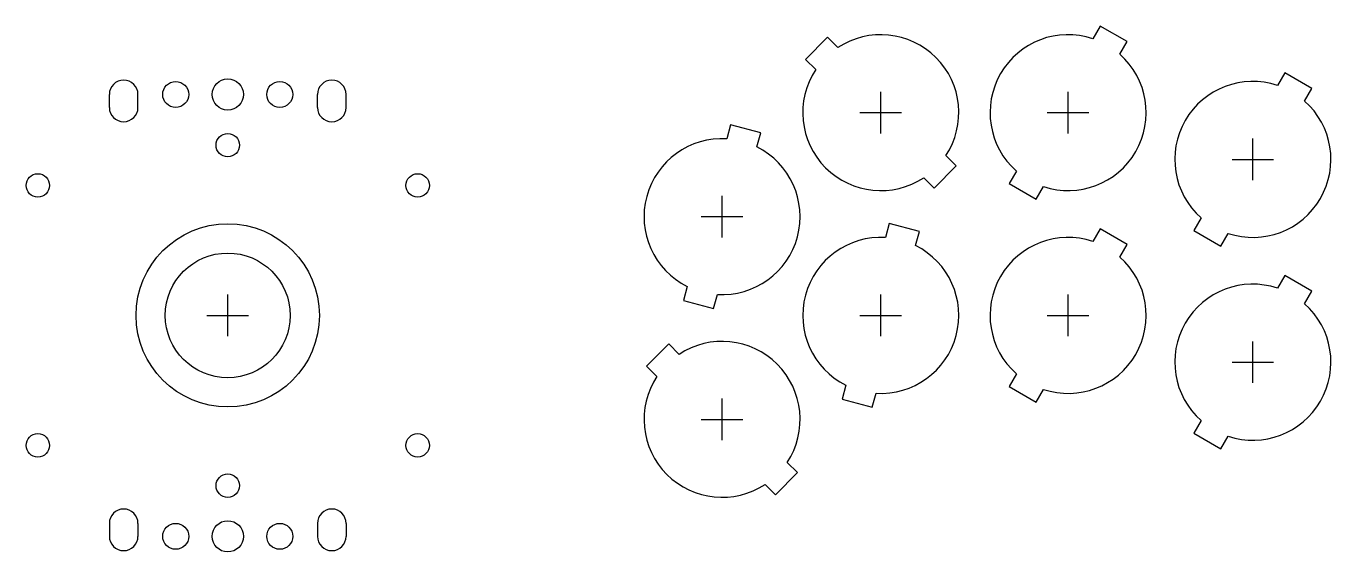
# Model space of a CAD drawing. Header units: millimetres. Extents: x -39 to 212, y -46 to 56.
import ezdxf

# ---------------------------------------------------------------- set-up
doc = ezdxf.new("R2010")
doc.units = ezdxf.units.MM
for name, color, linetype in [('BUTTONS', 1, 'Continuous'), ('GL_PLATE_HOLES', 2, 'Continuous'), ('JOYSTICK_BORE_24', 5, 'Continuous'), ('JOYSTICK_BORE_35.25', 3, 'Continuous'), ('REFERENCE', 8, 'Continuous')]:
    doc.layers.add(name, color=color, linetype=linetype)

msp = doc.modelspace()

# ---------------------------------------------------------------- linework, layer by layer
at = {"layer": 'BUTTONS'}
for points in [[(166.25, 53.23, 0.816497), (151.55, 27.77), (150.15, 25.34), (155.35, 22.34), (156.75, 24.77, 0.816497), (171.45, 50.23), (172.85, 52.66), (167.65, 55.66)], [(112.99, 47.27, 0.816497), (133.77, 26.49), (135.75, 24.5), (140, 28.75), (138.01, 30.73, 0.816497), (117.23, 51.51), (115.25, 53.5), (111, 49.25)], [(201.75, 44.23, 0.816497), (187.05, 18.77), (185.65, 16.34), (190.85, 13.34), (192.25, 15.77, 0.816497), (206.95, 41.23), (208.35, 43.66), (203.15, 46.66)], [(95.91, 33.97, 0.816497), (88.3, 5.58), (87.57, 2.87), (93.37, 1.32), (94.09, 4.03, 0.816497), (101.7, 32.42), (102.43, 35.13), (96.63, 36.68)], [(126.41, 14.97, 0.816497), (118.8, -13.42), (118.07, -16.13), (123.87, -17.68), (124.59, -14.97, 0.816497), (132.2, 13.42), (132.93, 16.13), (127.13, 17.68)], [(166.25, 14.23, 0.816497), (151.55, -11.23), (150.15, -13.66), (155.35, -16.66), (156.75, -14.23, 0.816497), (171.45, 11.23), (172.85, 13.66), (167.65, 16.66)], [(201.75, 5.23, 0.816497), (187.05, -20.23), (185.65, -22.66), (190.85, -25.66), (192.25, -23.23, 0.816497), (206.95, 2.23), (208.35, 4.66), (203.15, 7.66)], [(82.49, -11.73, 0.816497), (103.27, -32.51), (105.25, -34.5), (109.5, -30.25), (107.51, -28.27, 0.816497), (86.73, -7.49), (84.75, -5.5), (80.5, -9.75)]]:
    msp.add_lwpolyline(points, format="xyb", close=True, dxfattribs=at)
at = {"layer": 'GL_PLATE_HOLES'}
for p, q in [((-22.75, 40), (-22.75, 42.5)), ((-17.25, 40), (-17.25, 42.5)), ((17.25, 40), (17.25, 42.5)), ((22.75, 40), (22.75, 42.5)), ((-22.75, -40), (-22.75, -42.5)), ((-17.25, -40), (-17.25, -42.5)), ((17.25, -40), (17.25, -42.5)), ((22.75, -40), (22.75, -42.5))]:
    msp.add_line(p, q, dxfattribs=at)
for centre, radius in [((0, 42.5), 3), ((-10, 42.5), 2.5), ((10, 42.5), 2.5), ((0, 32.75), 2.25), ((-36.5, 25), 2.25), ((36.5, 25), 2.25), ((-36.5, -25), 2.25), ((36.5, -25), 2.25), ((0, -32.75), 2.25), ((-10, -42.5), 2.5), ((0, -42.5), 3), ((10, -42.5), 2.5)]:
    msp.add_circle(centre, radius, dxfattribs=at)
for centre, start, end in [((-20, 42.5), 0, 180), ((20, 42.5), 0, 180), ((-20, 40), 180, 360), ((20, 40), 180, 360), ((-20, -40), 0, 180), ((20, -40), 0, 180), ((-20, -42.5), -180, 0), ((20, -42.5), -180, 0)]:
    msp.add_arc(centre, 2.75, start, end, dxfattribs=at)
at = {"layer": 'JOYSTICK_BORE_24'}
msp.add_circle((0, 0), 12, dxfattribs=at)
at = {"layer": 'JOYSTICK_BORE_35.25'}
msp.add_circle((0, 0), 17.62, dxfattribs=at)
at = {"layer": 'REFERENCE'}
for p, q in [((125.5, 35), (125.5, 43)), ((161.5, 35), (161.5, 43)), ((121.5, 39), (129.5, 39)), ((157.5, 39), (165.5, 39)), ((197, 26), (197, 34)), ((193, 30), (201, 30)), ((95, 15), (95, 23)), ((91, 19), (99, 19)), ((0, -4), (0, 4)), ((125.5, -4), (125.5, 4)), ((161.5, -4), (161.5, 4)), ((-4, 0), (4, 0)), ((121.5, 0), (129.5, 0)), ((157.5, 0), (165.5, 0)), ((197, -13), (197, -5)), ((193, -9), (201, -9)), ((95, -24), (95, -16)), ((91, -20), (99, -20))]:
    msp.add_line(p, q, dxfattribs=at)

doc.saveas('drawing.dxf')
